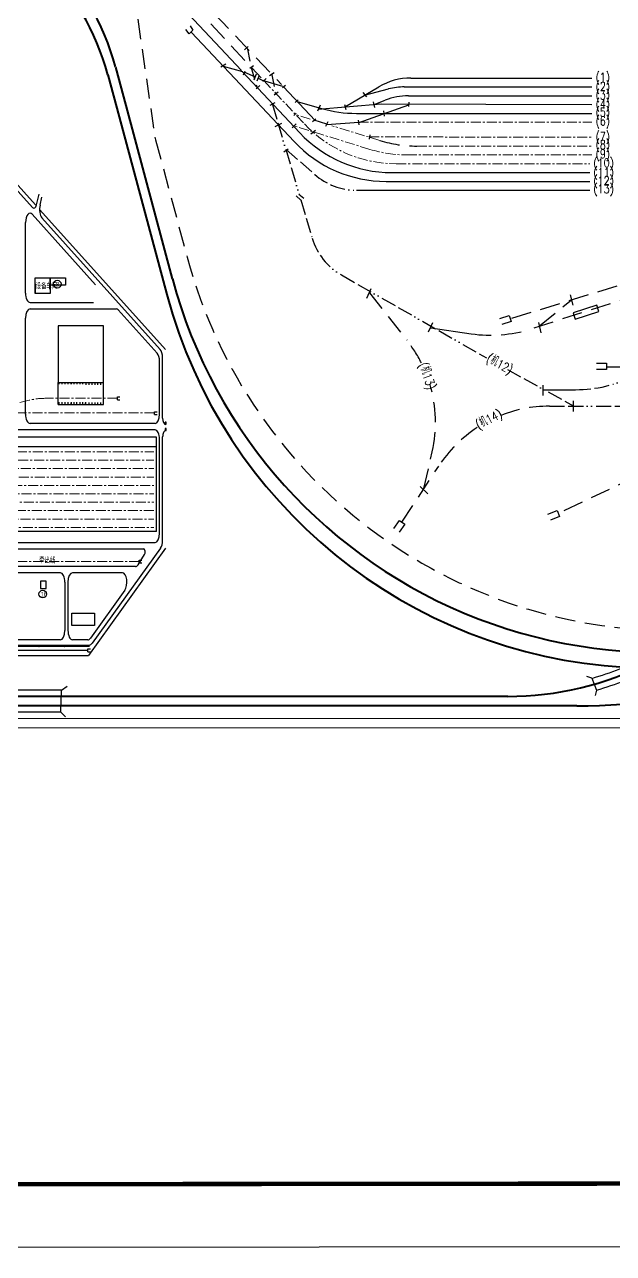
# Model space of a CAD drawing. Header units: millimetres. Extents: x 127 to 2034, y 513 to 812.
# Drawn here: x 1145.3 to 1238.8, y 513.2 to 708.2 of the extents above; entities that cross this region are included whole.
import ezdxf

# ---------------------------------------------------------------- set-up
doc = ezdxf.new("R2010")
doc.units = ezdxf.units.MM
for name, pattern in [('ACAD_ISO13W100', [36, 12, -3, 12, -3, 0, -3, 0, -3]), ('CENTER', [50.8, 31.75, -6.35, 6.35, -6.35]), ('CONTINOUS', [0]), ('HIDDEN', [9.525, 6.35, -3.175])]:
    doc.linetypes.add(name, pattern=pattern)
for name, color, linetype in [('jydhx', 4, 'ACAD_ISO13W100'), ('JYX', 7, 'Continuous'), ('TXT', 4, 'Continuous'), ('WALL', 2, 'Continuous'), ('ZC_动车段新建', 52, 'Continuous'), ('ZC_新建', 7, 'Continuous'), ('ZC_站场', 7, 'Continuous'), ('三环路', 7, 'Continuous'), ('图框', 7, 'Continuous'), ('室外建筑与道路', 3, 'Continuous'), ('牵引所', 6, 'Continuous'), ('生产房屋', 1, 'Continuous'), ('设计', 6, 'Continuous'), ('近期设计', 6, 'Continuous')]:
    doc.layers.add(name, color=color, linetype=linetype)
doc.styles.add('HZTXT', font='tx.shx', dxfattribs={"width": 0.75, "bigfont": 'hztxt.shx'})
doc.styles.get("Standard").update_dxf_attribs({"font": 'txt', "bigfont": 'gbcbig.shx'})
doc.linetypes.add('JBFWALL1', pattern='A,5000,[130,ltypeshp.shx,S=250,R=0,X=0,Y=-250],5000', length=10000)
doc.linetypes.add('JBFWALL1F', pattern='A,5000,[130,ltypeshp.shx,S=250,R=0,X=0,Y=250],5000', length=10000)

# ---------------------------------------------------------------- blocks, each defined once
blk = doc.blocks.new('fd')
at = {"layer": '牵引所'}
for p, q in [((0, 0.45), (0, -0.55)), ((0.5, 0.45), (0.5, -0.55))]:
    blk.add_line(p, q, dxfattribs=at)
blk = doc.blocks.new('md')
at = {"layer": '牵引所'}
for p, q in [((0, -0.01), (0.66, 0.74)), ((0.28, -0.44), (0.95, 0.3))]:
    blk.add_line(p, q, dxfattribs=at)

msp = doc.modelspace()

# ---------------------------------------------------------------- linework, layer by layer
at = {"layer": 'jydhx', "color": 4, "linetype": 'ACAD_ISO13W100', "ltscale": 0.2}
for p, q in [((1184.63, 695.47), (1188.86, 681.28)), ((1186.84, 688.37), (1191.35, 684.39)), ((1189.14, 680.35), (1190.95, 674.27)), ((1195.58, 668.44), (1218.63, 655.28)), ((1221.92, 653.46), (1232.48, 647.62)), ((1237.64, 653.86), (1265.93, 653.86)), ((1228.59, 647.62), (1268.91, 647.62))]:
    msp.add_line(p, q, dxfattribs=at)
at = {"layer": 'jydhx', "color": 4, "linetype": 'ByBlock', "ltscale": 0.2}
for p, q in [((1203.56, 684.69), (1235.01, 684.69)), ((1202.67, 683.29), (1235.01, 683.29)), ((1197.97, 681.89), (1235.01, 681.89))]:
    msp.add_line(p, q, dxfattribs=at)
for centre, start in [((1203.56, 704.69), 223.1588), ((1202.67, 703.29), 223.2323)]:
    msp.add_arc(centre, 20, start, 270, dxfattribs=at)
at = {"layer": 'jydhx', "color": 4, "linetype": 'ACAD_ISO13W100', "ltscale": 0.2}
for centre, radius, start, end in [((1197.97, 691.89), 10, 228.5586, 270), ((1200.53, 677.13), 10, 196.6075, 240.2789), ((1232.76, 671.24), 21, 270, 296.2815)]:
    msp.add_arc(centre, radius, start, end, dxfattribs=at)
at = {"layer": 'JYX', "linetype": 'HIDDEN', "ltscale": 0.5}
for p, q in [((1162.43, 723.68), (1186.06, 698.65)), ((1161.82, 722.16), (1182.85, 699.72)), ((1161.89, 718.43), (1165.99, 690.31)), ((1176.84, 701.57), (1180.12, 700.65)), ((1166.1, 689.88), (1171.1, 671.26)), ((1222.65, 661.58), (1240.98, 667.22)), ((1251.87, 668.14), (1225.59, 659.85)), ((1200.04, 665.6), (1206, 658.07)), ((1227.04, 660.37), (1232.08, 664.47)), ((1208.69, 634.56), (1210.01, 640.39)), ((1205.19, 629.21), (1211.02, 638.12)), ((1246.7, 638.47), (1230, 630.6))]:
    msp.add_line(p, q, dxfattribs=at)
at = {"layer": 'JYX', "color": 4, "linetype": 'Continuous'}
for p, q in [((1171.81, 706.91), (1188.09, 689.59)), ((1179.86, 700.73), (1188.97, 691.01)), ((1227.69, 650.24), (1232.76, 650.24))]:
    msp.add_line(p, q, dxfattribs=at)
at = {"layer": 'JYX', "linetype": 'HIDDEN', "ltscale": 0.3}
for p, q in [((1180.66, 704.24), (1181.27, 701.34)), ((1181.27, 701.34), (1182.19, 698.14)), ((1184.55, 700.2), (1185.09, 697.22))]:
    msp.add_line(p, q, dxfattribs=at)
at = {"layer": 'JYX', "linetype": 'Continuous'}
for p, q in [((1200.26, 666.24), (1199.56, 664.73)), ((1231.91, 665.27), (1232.3, 663.65)), ((1236.12, 663.64), (1232.37, 662.45)), ((1236.44, 662.62), (1236.12, 663.64)), ((1220.74, 661.53), (1222.22, 662.01)), ((1222.53, 661.04), (1221.05, 660.56)), ((1222.22, 662.01), (1222.53, 661.04)), ((1232.37, 662.45), (1232.69, 661.44)), ((1232.69, 661.44), (1236.44, 662.62)), ((1210.06, 660.85), (1209.36, 659.34)), ((1209.75, 660.06), (1216.2, 659.11)), ((1226.85, 660.9), (1227.24, 659.28)), ((1236.08, 654.44), (1237.64, 654.44)), ((1237.64, 653.43), (1236.08, 653.43)), ((1237.64, 654.44), (1237.64, 653.43)), ((1227.53, 650.95), (1227.53, 649.29)), ((1232.39, 648.45), (1232.39, 646.79)), ((1208.09, 634.86), (1209.31, 633.72)), ((1228.37, 630.47), (1229.8, 631.07)), ((1230.19, 630.13), (1228.76, 629.53)), ((1229.8, 631.07), (1230.19, 630.13)), ((1203.92, 628.19), (1204.79, 629.48)), ((1205.64, 628.9), (1204.76, 627.62)), ((1204.79, 629.48), (1205.64, 628.9))]:
    msp.add_line(p, q, dxfattribs=at)
at = {"layer": 'JYX', "color": 5, "linetype": 'HIDDEN', "ltscale": 0.5}
msp.add_arc((1207.58, 708.89), 20, 252.9121, 270, dxfattribs=at)
at = {"layer": 'JYX', "linetype": 'HIDDEN', "ltscale": 0.5}
for centre, radius, start, end in [((1248.37, 692), 80, 195.0211, 272.9892), ((1219.27, 679.88), 21, 261.6025, 287.5063), ((1189.53, 645.03), 21, 26.7832, 38.365), ((1189.53, 645.03), 21, 347.2226, 16.5114), ((1228.59, 626.62), 21, 90, 112.8744), ((1228.59, 626.62), 21, 123.095, 146.7999)]:
    msp.add_arc(centre, radius, start, end, dxfattribs=at)
at = {"layer": 'TXT'}
for centre in [(1150.48, 666.98), (1148.19, 617.81)]:
    msp.add_circle(centre, 0.611, dxfattribs=at)
at = {"layer": 'WALL', "linetype": 'JBFWALL1', "ltscale": 0.3}
for p, q in [((1167.77, 645.1), (1167.61, 645.1)), ((1167.61, 645.1), (1167.61, 644.77)), ((1167.61, 644.77), (1167.77, 644.77)), ((1167.77, 644.07), (1167.61, 644.07)), ((1167.61, 644.07), (1167.61, 643.74)), ((1167.61, 643.74), (1167.77, 643.74)), ((1167.77, 644.77), (1167.77, 645.1)), ((1167.77, 643.74), (1167.77, 644.07))]:
    msp.add_line(p, q, dxfattribs=at)
at = {"layer": 'ZC_动车段新建', "color": 6, "linetype": 'JBFWALL1', "ltscale": 0.0002}
for p, q in [((1133.41, 694.71), (1147.03, 679.57)), ((1147.74, 678.79), (1167.69, 656.62))]:
    msp.add_line(p, q, dxfattribs=at)
at = {"layer": 'ZC_动车段新建', "color": 6, "linetype": 'JBFWALL1F', "ltscale": 0.0002}
for p in [(1167.69, 625.09), (998.94, 608.05)]:
    msp.add_line(p, (1155.44, 608.05), dxfattribs=at)
at = {"layer": 'ZC_新建', "color": 1}
for p, q in [((1160.03, 648.65), (1160.03, 649.08)), ((1160.03, 649.08), (1160.44, 649.08)), ((1160.03, 648.65), (1160.44, 648.65)), ((1165.91, 646.32), (1165.91, 646.75)), ((1165.91, 646.75), (1166.32, 646.75)), ((1165.91, 646.32), (1166.32, 646.32)), ((1163.49, 622.76), (1163.49, 623.19)), ((1163.49, 623.19), (1163.91, 623.19)), ((1163.49, 622.76), (1163.91, 622.76)), ((1004.26, 608.89), (1155.35, 608.89)), ((1155.35, 608.67), (1155.35, 609.1)), ((1155.35, 609.1), (1155.77, 609.1)), ((1155.35, 608.67), (1155.77, 608.67))]:
    msp.add_line(p, q, dxfattribs=at)
at = {"layer": 'ZC_站场', "color": 6, "linetype": 'CONTINOUS'}
msp.add_line((1101.34, 609.52), (1155.61, 609.52), dxfattribs=at)
at = {"layer": '三环路'}
for p, q in [((1171.57, 707.98), (1172.03, 707.29)), ((1171.42, 706.68), (1170.89, 707.37)), ((1172.03, 707.29), (1171.42, 706.68)), ((1180.81, 704.7), (1180.2, 704.16)), ((1177.22, 701.87), (1176.46, 701.42)), ((1180.28, 700.73), (1179.97, 700.12)), ((1181.65, 701.64), (1181.04, 701.19)), ((1184.93, 700.5), (1184.17, 700.04)), ((1182.64, 698.52), (1182.03, 697.98)), ((1183.64, 699.59), (1183.1, 699.13)), ((1186.69, 698.52), (1186.23, 698.14)), ((1185.54, 697.45), (1184.93, 696.99)), ((1188.74, 696.25), (1188.27, 695.78)), ((1198.96, 697.37), (1199.57, 696.68)), ((1185.01, 695.77), (1184.25, 695.31)), ((1188.42, 694.13), (1188.03, 693.74)), ((1192.2, 695.37), (1191.79, 694.43)), ((1196.07, 695.47), (1196.3, 694.71)), ((1200.63, 695.92), (1200.86, 695.01)), ((1202.24, 694.49), (1202.37, 693.61)), ((1206.3, 695.85), (1206.24, 695.17)), ((1186.08, 692.49), (1185.01, 691.96)), ((1188.4, 692.43), (1187.79, 691.76)), ((1191.53, 693.18), (1190.97, 692.75)), ((1193.43, 692.75), (1193.08, 692.01)), ((1198.24, 693), (1198.37, 692.26)), ((1165.99, 690.31), (1166.1, 689.88)), ((1191.48, 691.36), (1190.75, 690.76)), ((1200.11, 690.68), (1199.98, 689.99)), ((1186.46, 687.99), (1187.15, 688.45))]:
    msp.add_line(p, q, dxfattribs=at)
at = {"layer": '三环路', "color": 1}
msp.add_line((1158.51, 700.2), (1159.22, 697.57), dxfattribs=at)
at = {"layer": '图框', "color": 5, "linetype": 'Continuous', "ltscale": 0.6, "const_width": 0.7}
msp.add_lwpolyline([(2023.89, 525.05), (2023.89, 802.05), (152.5, 800.19), (152.5, 523.19)], close=True, dxfattribs=at)
at = {"layer": '室外建筑与道路'}
for p, q in [((1133.62, 693.53), (1146.56, 679.15)), ((1147.21, 679.56), (1147.63, 681.27)), ((1147.75, 679.53), (1148.05, 680.77)), ((1145.46, 665.57), (1145.46, 676.75)), ((1146.52, 678.07), (1156.58, 666.89)), ((1148.05, 677.5), (1166.83, 656.63)), ((1146.18, 664.07), (1156.24, 664.07)), ((1146.18, 663.07), (1159.83, 663.07)), ((1145.46, 646.37), (1145.46, 661.57)), ((1160.17, 662.89), (1166.35, 656.03)), ((1167.21, 645.73), (1167.21, 655.31)), ((1166.73, 649.82), (1166.73, 654.71)), ((1150.69, 651.24), (1150.78, 651.24)), ((1150.74, 651.39), (1150.74, 651.1)), ((1151.17, 651.24), (1151.27, 651.24)), ((1151.22, 651.39), (1151.22, 651.1)), ((1151.65, 651.24), (1151.75, 651.24)), ((1151.7, 651.39), (1151.7, 651.1)), ((1152.13, 651.24), (1152.23, 651.24)), ((1152.18, 651.39), (1152.18, 651.1)), ((1152.61, 651.24), (1152.71, 651.24)), ((1152.67, 651.39), (1152.67, 651.1)), ((1153.05, 651.24), (1153.14, 651.24)), ((1153.1, 651.39), (1153.1, 651.1)), ((1153.53, 651.24), (1153.62, 651.24)), ((1153.58, 651.39), (1153.58, 651.1)), ((1154.01, 651.24), (1154.11, 651.24)), ((1154.06, 651.39), (1154.06, 651.1)), ((1154.47, 651.24), (1154.56, 651.24)), ((1154.52, 651.39), (1154.52, 651.1)), ((1155.01, 651.32), (1155.01, 651.03)), ((1155.49, 651.32), (1155.49, 651.03)), ((1155.97, 651.32), (1155.97, 651.03)), ((1156.45, 651.32), (1156.45, 651.03)), ((1156.89, 651.32), (1156.89, 651.03)), ((1157.37, 651.32), (1157.37, 651.03)), ((1157.76, 651.32), (1157.76, 651.03)), ((1154.95, 651.17), (1155.05, 651.17)), ((1155.44, 651.17), (1155.53, 651.17)), ((1155.92, 651.17), (1156.01, 651.17)), ((1156.4, 651.17), (1156.49, 651.17)), ((1156.83, 651.17), (1156.93, 651.17)), ((1157.31, 651.17), (1157.41, 651.17)), ((1157.71, 651.17), (1157.81, 651.17)), ((1166.73, 646.37), (1166.73, 649.82)), ((1150.69, 648.11), (1150.78, 648.11)), ((1150.74, 648.26), (1150.74, 647.97)), ((1151.17, 648.11), (1151.27, 648.11)), ((1151.22, 648.26), (1151.22, 647.97)), ((1151.65, 648.11), (1151.75, 648.11)), ((1151.7, 648.26), (1151.7, 647.97)), ((1152.13, 648.11), (1152.23, 648.11)), ((1152.18, 648.26), (1152.18, 647.97)), ((1152.61, 648.11), (1152.71, 648.11)), ((1152.67, 648.26), (1152.67, 647.97)), ((1153.05, 648.11), (1153.14, 648.11)), ((1153.1, 648.26), (1153.1, 647.97)), ((1153.49, 648.11), (1153.59, 648.11)), ((1153.55, 648.26), (1153.55, 647.97)), ((1154.01, 648.11), (1154.11, 648.11)), ((1154.06, 648.26), (1154.06, 647.97)), ((1154.47, 648.11), (1154.56, 648.11)), ((1154.52, 648.26), (1154.52, 647.97)), ((1154.89, 648.11), (1154.99, 648.11)), ((1154.95, 648.26), (1154.95, 647.97)), ((1155.44, 648.04), (1155.53, 648.04)), ((1155.49, 648.19), (1155.49, 647.9)), ((1155.92, 648.04), (1156.01, 648.04)), ((1155.97, 648.19), (1155.97, 647.9)), ((1156.4, 648.04), (1156.49, 648.04)), ((1156.45, 648.19), (1156.45, 647.9)), ((1156.83, 648.04), (1156.93, 648.04)), ((1156.89, 648.19), (1156.89, 647.9)), ((1157.28, 648.04), (1157.38, 648.04)), ((1157.33, 648.19), (1157.33, 647.9)), ((1157.71, 648.04), (1157.81, 648.04)), ((1157.76, 648.19), (1157.76, 647.9)), ((1166.01, 643.87), (1128.8, 643.87)), ((1166.01, 644.87), (1146.18, 644.87)), ((1166.73, 627.47), (1166.73, 642.37)), ((1167.21, 626.35), (1167.21, 642.74)), ((1128.8, 625.97), (1166.01, 625.97)), ((1128.47, 624.97), (1164.2, 624.97)), ((1166.89, 625.11), (1156.04, 610.01)), ((1163.31, 622.47), (1164.35, 624.07)), ((1162.88, 622.17), (1128.8, 622.17)), ((1150.98, 621.17), (1143.2, 621.17)), ((1160.82, 621.17), (1152.91, 621.17)), ((1151.7, 619.68), (1151.7, 612.05)), ((1152.18, 619.68), (1152.18, 612.05)), ((1161.22, 618.43), (1155.74, 610.8)), ((1150.98, 610.55), (1139.75, 610.55)), ((1155.34, 610.55), (1152.91, 610.55)), ((1001.69, 609.72), (1155.61, 609.72))]:
    msp.add_line(p, q, dxfattribs=at)
for centre, major_axis, start_param, end_param in [((1146.79, 680.03), (0, 0.999), 2.650422, 4.221218), ((1146.79, 680.03), (0, 0.999), 2.650422, 4.221218), ((1148.39, 678.82), (0, 1.5), 1.079625, 2.650422), ((1146.18, 676.75), (0, 1.5), -0.491171, 1.570796), ((1146.18, 665.57), (0, 1.5), 1.570796, 3.141593), ((1146.18, 661.57), (0, 1.5), 0, 1.570796), ((1159.83, 661.57), (0, 1.5), -0.491171, 0), ((1166.01, 654.71), (0, 1.5), -1.570796, -0.491171), ((1166.49, 655.31), (0, 1.5), -1.570796, -0.491171), ((1146.18, 646.37), (0, 1.5), 1.570796, 3.141595), ((1166.01, 646.37), (0, 1.5), 3.141595, 4.712389), ((1167.69, 645.73), (0, 0.999), 1.570797, 3.141593), ((1166.01, 642.37), (0, 1.5), -1.570796, 0.000002), ((1167.69, 642.74), (0, 0.999), 0, 1.570797), ((1166.01, 627.47), (0, 1.5), 3.141595, 4.712389), ((1166.49, 626.35), (0, 1.5), 3.731527, 4.712389), ((1164.2, 624.47), (0, 0.5), 3.780149, 6.283188), ((1162.88, 623.67), (0, 1.5), 3.141594, 3.780149), ((1150.98, 619.68), (0, 1.5), -1.570796, 0.000001), ((1152.91, 619.68), (0, 1.5), 0.000001, 1.570796), ((1160.82, 619.68), (0, 1.5), 3.731527, 6.283186), ((1150.98, 612.05), (0, 1.5), 3.141594, 4.712389), ((1152.91, 612.05), (0, 1.5), 1.570796, 3.141594), ((1155.34, 612.05), (0, 1.5), 3.141594, 3.731527), ((1147.59, 609.52), (0, 0.0833), -1.570796, 4.712389), ((1151.6, 609.52), (0, 0.0833), -1.570796, 4.712389), ((1155.61, 611.22), (0, 1.5), 3.141593, 3.780149)]:
    msp.add_ellipse(centre, major_axis=major_axis, ratio=0.481384, start_param=start_param, end_param=end_param, dxfattribs=at)
at = {"layer": '牵引所'}
msp.add_line((127.5, 513.19), (2033.89, 515.05), dxfattribs=at)
at = {"layer": '生产房屋'}
for p, q in [((1146.97, 668), (1149.38, 668)), ((1146.97, 665.51), (1146.97, 668)), ((1146.97, 667.01), (1146.97, 665.51)), ((1149.38, 668), (1151.78, 668)), ((1149.38, 666.84), (1149.38, 668)), ((1149.38, 668), (1149.38, 665.51)), ((1151.78, 666.84), (1149.38, 666.84)), ((1151.78, 668), (1151.78, 666.84)), ((1149.38, 665.51), (1146.97, 665.51)), ((1157.85, 660.36), (1150.64, 660.36)), ((1150.64, 660.36), (1150.64, 651.36)), ((1157.85, 651.36), (1157.85, 660.36)), ((1150.64, 651.36), (1157.85, 651.36)), ((1150.64, 647.87), (1150.64, 651.36)), ((1157.85, 647.87), (1157.85, 651.36)), ((1150.64, 647.87), (1157.85, 647.87)), ((1166.25, 642.71), (1129.7, 642.71)), ((1166.25, 627.72), (1166.25, 642.71)), ((1129.7, 641.21), (1166.25, 641.21)), ((1166.25, 627.72), (1129.7, 627.72)), ((1148.72, 619.85), (1147.84, 619.85)), ((1147.84, 619.85), (1147.84, 618.69)), ((1147.84, 618.69), (1148.72, 618.69)), ((1148.72, 618.69), (1148.72, 619.85)), ((1152.78, 614.8), (1156.39, 614.8)), ((1152.78, 612.8), (1152.78, 614.8)), ((1156.39, 614.8), (1156.39, 612.8)), ((1156.39, 612.8), (1152.78, 612.8))]:
    msp.add_line(p, q, dxfattribs=at)
at = {"layer": '设计', "color": 41, "linetype": 'Continuous', "ltscale": 0.6}
for p, q in [((1235.35, 604.44), (1234.52, 604.71)), ((1235.35, 604.44), (1236.08, 602.57)), ((1151.18, 602.58), (1013.4, 602.58)), ((1151.05, 599.08), (1151.18, 602.58)), ((1151.18, 602.58), (1152.06, 603.2)), ((1236.08, 602.57), (1235.87, 601.71)), ((1151.05, 599.08), (1004.26, 599.08)), ((1151.79, 598.35), (1151.05, 599.08))]:
    msp.add_line(p, q, dxfattribs=at)
for radius, start in [(49, 285.8293), (51, 286.0466)]:
    msp.add_arc((1221.98, 651.58), radius, start, 296.7371, dxfattribs=at)
at = {"layer": '近期设计', "color": 4, "linetype": 'Continuous'}
msp.add_line((1161.4, 720.41), (1179.71, 700.89), dxfattribs=at)
at = {"layer": '近期设计', "color": 4, "linetype": 'Continuous', "lineweight": 40}
for p, q in [((1158.51, 700.2), (1160.3, 693.54)), ((1160.3, 693.54), (1167.86, 665.34))]:
    msp.add_line(p, q, dxfattribs=at)
at = {"layer": '近期设计', "color": 6, "linetype": 'Continuous', "lineweight": 40}
for p, q in [((1159.73, 701.43), (1161.37, 695.33)), ((1161.37, 695.33), (1168.75, 667.83))]:
    msp.add_line(p, q, dxfattribs=at)
at = {"layer": '近期设计', "color": 6, "linetype": 'Continuous'}
for p, q in [((1180.12, 700.65), (1181.9, 699.86)), ((1182.35, 699.66), (1183.03, 699.36)), ((1183.03, 699.36), (1186.23, 698.37)), ((1186.4, 698.28), (1191.42, 692.97)), ((1196.22, 695.16), (1201.53, 698.3)), ((1205.57, 698.28), (1235.35, 698.28)), ((1206.61, 699.68), (1235.35, 699.68)), ((1199.26, 696.99), (1203.08, 697.97)), ((1200.78, 695.47), (1202.54, 696.17)), ((1206.25, 696.88), (1235.35, 696.88)), ((1188.54, 695.98), (1192.42, 694.87)), ((1191.86, 694.76), (1201.9, 695.58)), ((1198.24, 692.6), (1206.3, 695.44)), ((1201.69, 695.58), (1235.35, 695.48)), ((1193.25, 692.37), (1191.27, 692.98)), ((1193.25, 692.32), (1198.34, 692.66)), ((1197.96, 694.08), (1235.35, 694.08))]:
    msp.add_line(p, q, dxfattribs=at)
at = {"layer": '近期设计', "color": 5, "linetype": 'CENTER', "lineweight": 15, "ltscale": 0.05}
for p, q in [((1183.27, 699.28), (1189.71, 692.41)), ((1190.64, 693.17), (1188.26, 693.91)), ((1198.32, 692.7), (1235.35, 692.68)), ((1200.1, 688.37), (1188, 692.1)), ((1201.7, 689.77), (1194.08, 692.12)), ((1200, 690.35), (1235.35, 690.29)), ((1207.58, 688.89), (1235.35, 688.89)), ((1205.98, 687.49), (1235.35, 687.49)), ((1204.3, 686.09), (1235.01, 686.09))]:
    msp.add_line(p, q, dxfattribs=at)
at = {"layer": '近期设计', "color": 3, "linetype": 'CENTER', "lineweight": 15, "ltscale": 0.05}
for p, q in [((1142.07, 647.66), (1146.05, 648.57)), ((1160.03, 648.87), (1148.67, 648.87)), ((1165.91, 646.54), (1125.4, 646.54)), ((1126.29, 640.37), (1165.79, 640.37)), ((1121.83, 637.71), (1165.79, 637.71)), ((1123.97, 639.04), (1165.79, 639.04)), ((1121.52, 636.38), (1165.79, 636.38)), ((1082.38, 635.05), (1165.79, 635.05)), ((1124.47, 633.71), (1165.8, 633.71)), ((1124.86, 632.38), (1165.8, 632.38)), ((1165.81, 631.05), (1126.66, 631.05)), ((1126.88, 629.72), (1165.83, 629.72)), ((1127.22, 628.38), (1165.83, 628.38)), ((1163.49, 622.97), (1123, 622.97))]:
    msp.add_line(p, q, dxfattribs=at)
at = {"layer": '近期设计', "color": 10, "linetype": 'Continuous', "lineweight": 40}
msp.add_line((1221.98, 601.58), (1004.53, 601.58), dxfattribs=at)
at = {"layer": '近期设计', "color": 2, "linetype": 'Continuous', "lineweight": 40}
msp.add_line((1232.94, 600.08), (1004.37, 600.08), dxfattribs=at)
at = {"layer": '近期设计', "color": 5, "lineweight": 15, "ltscale": 0.05}
msp.add_line((635.42, 598.08), (1536.33, 598.08), dxfattribs=at)
at = {"layer": '近期设计', "color": 4, "lineweight": 15, "ltscale": 0.05}
msp.add_line((635.45, 596.58), (1536.32, 596.58), dxfattribs=at)
at = {"layer": '近期设计', "color": 6, "linetype": 'Continuous', "lineweight": 40}
for centre, radius, start, end in [((1121.1, 691.07), 40, 15.0211, 75.7851), ((1246.02, 688.56), 80, 195.0211, 302.9102)]:
    msp.add_arc(centre, radius, start, end, dxfattribs=at)
at = {"layer": '近期设计', "color": 4, "linetype": 'Continuous', "lineweight": 40}
for centre, radius, start, end in [((1119.88, 689.83), 40, 15.0211, 75.7851), ((1245.13, 686.07), 80, 195.0211, 266.6638)]:
    msp.add_arc(centre, radius, start, end, dxfattribs=at)
at = {"layer": '近期设计', "color": 6, "linetype": 'Continuous'}
for centre, radius, start, end in [((1206.61, 689.68), 10, 90, 120.5377), ((1205.57, 688.28), 10, 90, 104.4313), ((1206.25, 686.88), 10, 90, 111.7832), ((1197.96, 714.08), 20, 253.9128, 270)]:
    msp.add_arc(centre, radius, start, end, dxfattribs=at)
at = {"layer": '近期设计', "color": 5, "linetype": 'CENTER', "lineweight": 15, "ltscale": 0.05}
for centre, start in [((1204.3, 706.09), 223.1588), ((1205.98, 707.49), 252.9121)]:
    msp.add_arc(centre, 20, start, 270, dxfattribs=at)
at = {"layer": '近期设计', "color": 2, "linetype": 'Continuous', "lineweight": 40}
msp.add_arc((1232.94, 700.08), 100, 270, 302.9102, dxfattribs=at)
at = {"layer": '近期设计', "color": 10, "linetype": 'Continuous', "lineweight": 40}
msp.add_arc((1221.98, 651.58), 50, 270, 296.7371, dxfattribs=at)
at = {"layer": '近期设计', "color": 3, "linetype": 'CENTER', "lineweight": 15, "ltscale": 0.05}
msp.add_ellipse((1148.67, 598.91), major_axis=(0, 49.96), ratio=0.481384, start_param=0.000001, end_param=0.109001, dxfattribs=at)

# ---------------------------------------------------------------- block references
at = {"layer": '牵引所'}
for name, p, rotation in [('fd', (1181.9, 699.87), 336.9059490853668), ('md', (1188.86, 681.28), 269.5084845857086)]:
    msp.add_blockref(name, p, dxfattribs=dict(at, rotation=rotation))

# ---------------------------------------------------------------- texts
at = {"layer": 'JYX', "color": 7, "linetype": 'Continuous', "width": 0.8}
for s, p in [('(1)', (1235.92, 699.13)), ('(2)', (1235.92, 697.64)), ('(3)', (1235.92, 696.3)), ('(4)', (1235.92, 694.86)), ('(5)', (1235.92, 693.57)), ('(6)', (1235.92, 692.17)), ('(7)', (1235.92, 689.71)), ('(8)', (1235.92, 688.42)), ('(9)', (1235.92, 686.97)), ('(10)', (1235.58, 685.52)), ('(11)', (1235.58, 684.03)), ('(12)', (1235.58, 682.69)), ('(13)', (1235.58, 681.41))]:
    msp.add_text(s, height=1.4, dxfattribs=at).set_placement(p)
for s, rotation, p in [('(机12)', 331.3288, (1218.46, 654.77)), ('(机13)', 288.9144, (1207.88, 654.26)), ('(机14)', 27.4713, (1217.36, 643.91))]:
    msp.add_text(s, height=1.4, rotation=rotation, dxfattribs=at).set_placement(p)
at = {"layer": 'TXT', "style": 'HZTXT', "oblique": 0.0002, "width": 0.7}
for s, p in [('设备车间', (1147.07, 666.2)), ('牵出线', (1147.62, 622.69))]:
    msp.add_text(s, height=0.9, rotation=0.0002, dxfattribs=at).set_placement(p)
at = {"layer": 'TXT', "style": 'HZTXT', "oblique": 0, "text_generation_flag": 6, "width": 0.7}
for s, p in [('8', (1150.34, 666.62)), ('16', (1147.9, 617.44))]:
    msp.add_text(s, height=0.7, rotation=180, dxfattribs=at).set_placement(p)

doc.saveas('drawing.dxf')
